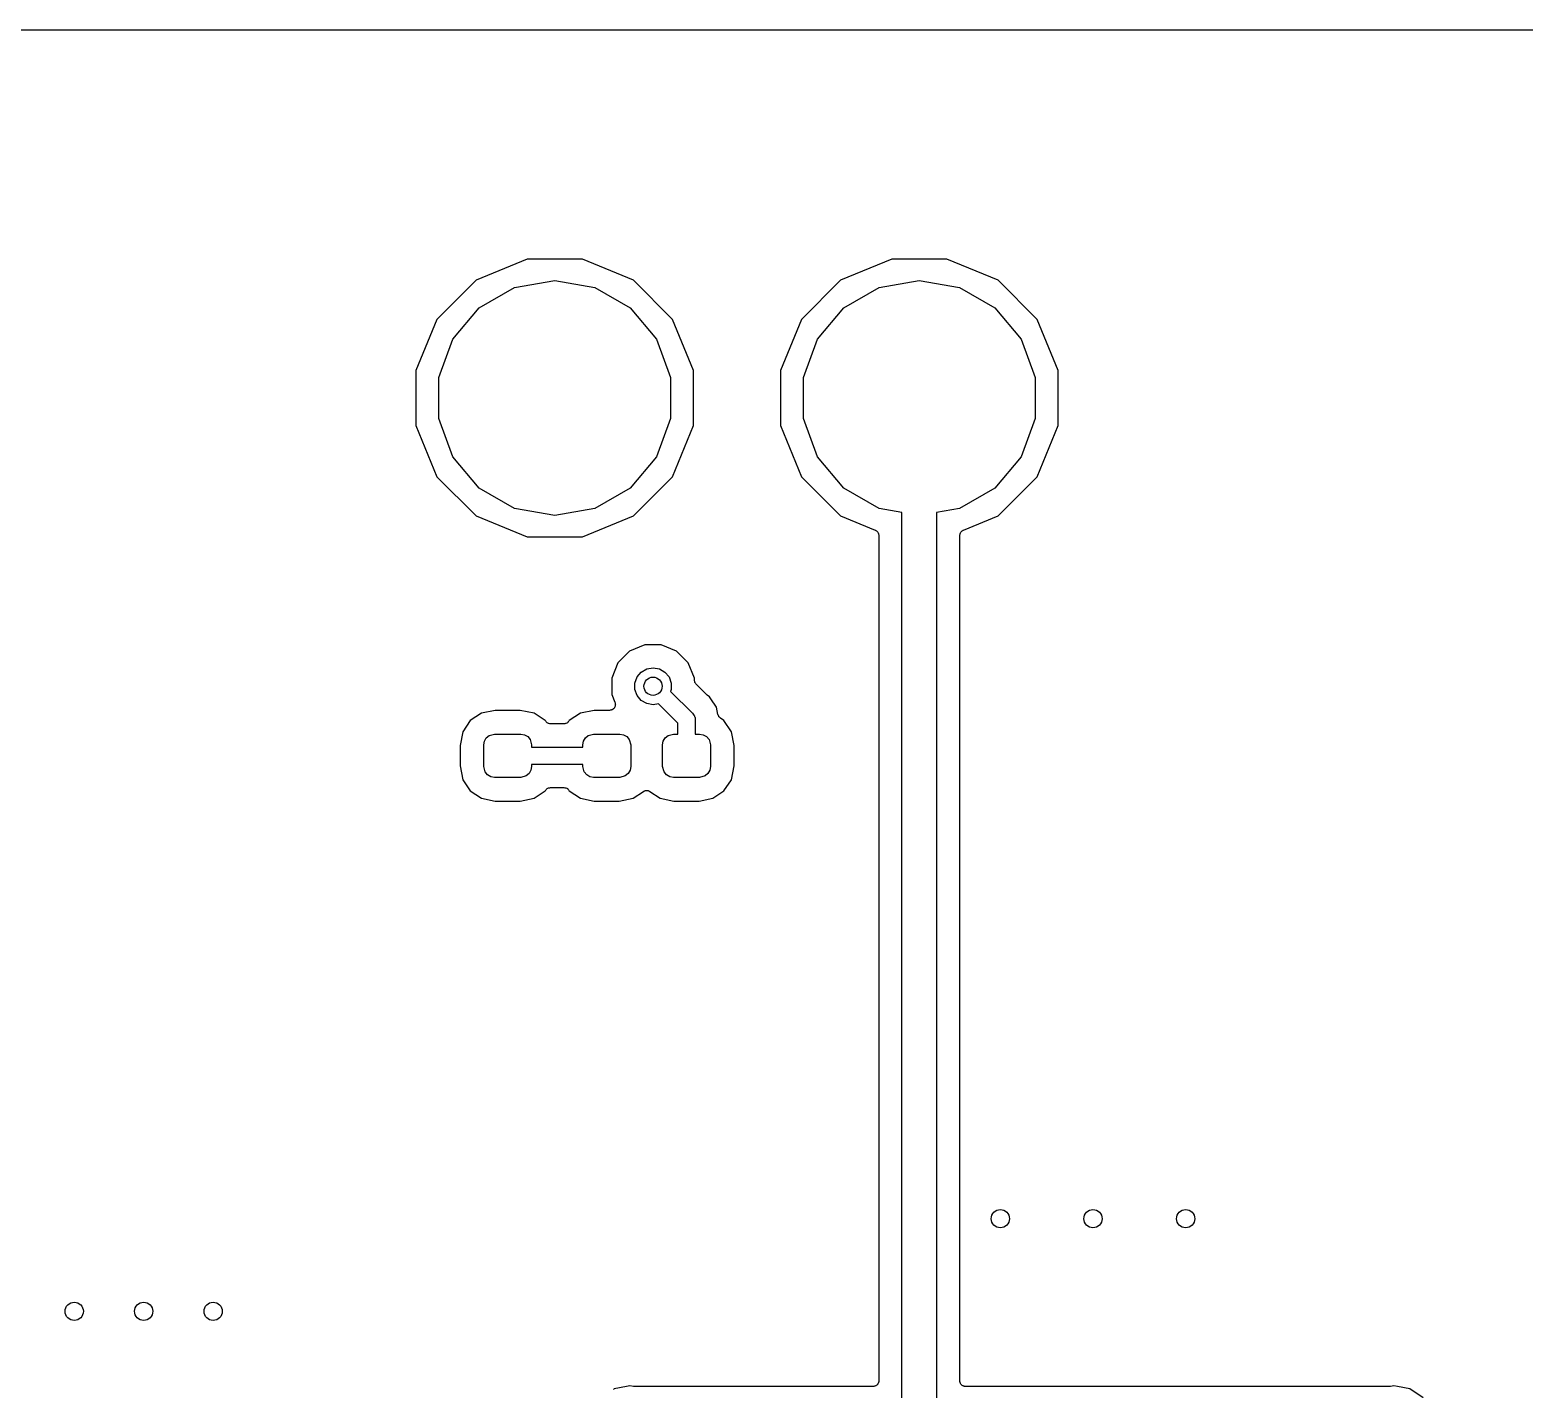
# Model space of a CAD drawing. Extents: x 40 to 163, y -163 to -37.
# Drawn here: x 82.34 to 115.12, y -67.24 to -37.41 of the extents above; entities that cross this region are included whole.
import ezdxf

# ---------------------------------------------------------------- set-up
doc = ezdxf.new("R2010")
doc.units = 0
doc.header["$MEASUREMENT"] = 0
doc.layers.add('BLACK', color=7, linetype='CONTINUOUS')

msp = doc.modelspace()

# ---------------------------------------------------------------- linework, layer by layer
at = {"layer": 'BLACK', "linetype": 'CONTINUOUS'}
for p, q in [((41.4283, -37.413), (161.747, -37.413)), ((93.2477, -42.4434), (92.1274, -42.9074)), ((94.4603, -42.4434), (93.2477, -42.4434)), ((95.5806, -42.9074), (94.4603, -42.4434)), ((101.247, -42.4434), (100.126, -42.9074)), ((102.459, -42.4434), (101.247, -42.4434)), ((103.58, -42.9074), (102.459, -42.4434)), ((92.1274, -42.9074), (91.27, -43.7648)), ((92.9719, -43.0678), (93.854, -42.9122)), ((93.854, -42.9122), (94.7361, -43.0678)), ((96.438, -43.7648), (95.5806, -42.9074)), ((100.126, -42.9074), (99.269, -43.7648)), ((100.971, -43.0678), (101.853, -42.9122)), ((101.853, -42.9122), (102.735, -43.0678)), ((104.437, -43.7648), (103.58, -42.9074)), ((92.1961, -43.5156), (92.9719, -43.0678)), ((94.7361, -43.0678), (95.5119, -43.5156)), ((100.195, -43.5156), (100.971, -43.0678)), ((102.735, -43.0678), (103.511, -43.5156)), ((91.6204, -44.2018), (92.1961, -43.5156)), ((95.5119, -43.5156), (96.0876, -44.2018)), ((99.6194, -44.2018), (100.195, -43.5156)), ((103.511, -43.5156), (104.087, -44.2018)), ((91.27, -43.7648), (90.806, -44.8851)), ((96.902, -44.8851), (96.438, -43.7648)), ((99.269, -43.7648), (98.805, -44.8851)), ((104.901, -44.8851), (104.437, -43.7648)), ((91.314, -45.0435), (91.6204, -44.2018)), ((96.0876, -44.2018), (96.394, -45.0435)), ((99.313, -45.0435), (99.6194, -44.2018)), ((104.087, -44.2018), (104.393, -45.0435)), ((90.806, -44.8851), (90.806, -46.0977)), ((96.902, -46.0977), (96.902, -44.8851)), ((98.805, -44.8851), (98.805, -46.0977)), ((104.901, -46.0977), (104.901, -44.8851)), ((91.314, -45.9393), (91.314, -45.0435)), ((96.394, -45.0435), (96.394, -45.9393)), ((99.313, -45.9393), (99.313, -45.0435)), ((104.393, -45.0435), (104.393, -45.9393)), ((90.806, -46.0977), (91.27, -47.218)), ((91.6204, -46.781), (91.314, -45.9393)), ((96.394, -45.9393), (96.0876, -46.781)), ((96.438, -47.218), (96.902, -46.0977)), ((98.805, -46.0977), (99.269, -47.218)), ((99.6194, -46.781), (99.313, -45.9393)), ((104.393, -45.9393), (104.087, -46.781)), ((104.437, -47.218), (104.901, -46.0977)), ((92.1961, -47.4672), (91.6204, -46.781)), ((96.0876, -46.781), (95.5119, -47.4672)), ((100.195, -47.4672), (99.6194, -46.781)), ((104.087, -46.781), (103.511, -47.4672)), ((91.27, -47.218), (92.1274, -48.0754)), ((92.9719, -47.915), (92.1961, -47.4672)), ((95.5119, -47.4672), (94.7361, -47.915)), ((95.5806, -48.0754), (96.438, -47.218)), ((99.269, -47.218), (100.126, -48.0754)), ((100.971, -47.915), (100.195, -47.4672)), ((103.511, -47.4672), (102.735, -47.915)), ((103.58, -48.0754), (104.437, -47.218)), ((92.1274, -48.0754), (93.2477, -48.5394)), ((93.854, -48.0706), (92.9719, -47.915)), ((94.7361, -47.915), (93.854, -48.0706)), ((94.4603, -48.5394), (95.5806, -48.0754)), ((100.126, -48.0754), (100.886, -48.3898)), ((101.472, -48.0034), (100.971, -47.915)), ((101.472, -63.4667), (101.472, -48.0034)), ((102.735, -47.915), (102.234, -48.0034)), ((102.234, -48.0034), (102.234, -67.691)), ((102.82, -48.3898), (103.58, -48.0754)), ((100.886, -48.3898), (100.893, -48.3943)), ((100.893, -48.3943), (100.9, -48.3972)), ((100.9, -48.3972), (100.911, -48.4061)), ((100.911, -48.4061), (100.923, -48.4135)), ((100.923, -48.4135), (100.928, -48.4201)), ((100.928, -48.4201), (100.934, -48.4255)), ((100.934, -48.4255), (100.941, -48.4375)), ((100.941, -48.4375), (100.95, -48.4485)), ((100.95, -48.4485), (100.952, -48.4565)), ((100.952, -48.4565), (100.956, -48.4637)), ((100.956, -48.4637), (100.959, -48.4774)), ((100.959, -48.4774), (100.963, -48.4906)), ((100.963, -48.4906), (100.963, -48.4989)), ((100.963, -48.4989), (100.964, -48.5072)), ((100.964, -48.5072), (100.964, -63.3999)), ((102.742, -48.5072), (102.743, -48.4989)), ((102.742, -67.056), (102.742, -48.5072)), ((102.743, -48.4906), (102.747, -48.4774)), ((102.743, -48.4989), (102.743, -48.4906)), ((102.747, -48.4774), (102.75, -48.4637)), ((102.75, -48.4637), (102.754, -48.4565)), ((102.754, -48.4565), (102.756, -48.4485)), ((102.756, -48.4485), (102.765, -48.4375)), ((102.765, -48.4375), (102.772, -48.4255)), ((102.772, -48.4255), (102.778, -48.4201)), ((102.778, -48.4201), (102.783, -48.4135)), ((102.783, -48.4135), (102.795, -48.4061)), ((102.795, -48.4061), (102.805, -48.3972)), ((102.805, -48.3972), (102.813, -48.3943)), ((102.813, -48.3943), (102.82, -48.3898)), ((93.2477, -48.5394), (94.4603, -48.5394)), ((95.4977, -51.0462), (95.2422, -51.3017)), ((95.8314, -50.908), (95.4977, -51.0462)), ((96.1926, -50.908), (95.8314, -50.908)), ((96.5263, -51.0462), (96.1926, -50.908)), ((96.7818, -51.3017), (96.5263, -51.0462)), ((95.2422, -51.3017), (95.104, -51.6354)), ((95.7509, -51.5049), (95.8731, -51.4343)), ((95.8731, -51.4343), (96.012, -51.4098)), ((96.012, -51.4098), (96.1509, -51.4343)), ((96.1509, -51.4343), (96.2731, -51.5049)), ((96.92, -51.6354), (96.7818, -51.3017)), ((95.104, -51.6354), (95.104, -51.9966)), ((95.612, -51.7455), (95.6602, -51.6129)), ((95.612, -51.8865), (95.612, -51.7455)), ((95.6602, -51.6129), (95.7509, -51.5049)), ((96.2731, -51.5049), (96.3638, -51.6129)), ((96.3638, -51.6129), (96.412, -51.7455)), ((96.412, -51.7455), (96.412, -51.8865)), ((96.92, -51.6836), (96.92, -51.6354)), ((96.921, -51.6891), (96.92, -51.6836)), ((96.9205, -51.6946), (96.921, -51.6891)), ((96.9248, -51.7107), (96.9205, -51.6946)), ((96.9277, -51.727), (96.9248, -51.7107)), ((96.9305, -51.7318), (96.9277, -51.727)), ((96.9319, -51.7372), (96.9305, -51.7318)), ((96.9414, -51.7508), (96.9319, -51.7372)), ((96.9497, -51.7652), (96.9414, -51.7508)), ((96.954, -51.7688), (96.9497, -51.7652)), ((96.9572, -51.7734), (96.954, -51.7688)), ((97.1824, -51.9986), (96.9572, -51.7734)), ((95.104, -51.9966), (95.1754, -52.169)), ((95.6602, -52.0191), (95.612, -51.8865)), ((95.7509, -52.1271), (95.6602, -52.0191)), ((96.412, -51.8865), (96.396, -51.9306)), ((96.396, -51.9306), (96.8748, -52.4094)), ((97.1926, -52.0058), (97.1824, -51.9986)), ((97.2017, -52.0144), (97.1926, -52.0058)), ((97.2496, -52.0464), (97.2017, -52.0144)), ((97.2816, -52.0943), (97.2496, -52.0464)), ((97.404, -52.2775), (97.2816, -52.0943)), ((97.2816, -52.0943), (97.2816, -52.0943)), ((92.2464, -52.4046), (92.0013, -52.5683)), ((92.548, -52.3446), (92.2464, -52.4046)), ((93.098, -52.3446), (92.548, -52.3446)), ((93.3996, -52.4046), (93.098, -52.3446)), ((93.6447, -52.5683), (93.3996, -52.4046)), ((94.4194, -52.4046), (94.1743, -52.5683)), ((94.721, -52.3446), (94.4194, -52.4046)), ((95.0581, -52.3446), (94.721, -52.3446)), ((95.0717, -52.3422), (95.0581, -52.3446)), ((95.0855, -52.3415), (95.0717, -52.3422)), ((95.0933, -52.3384), (95.0855, -52.3415)), ((95.1015, -52.3369), (95.0933, -52.3384)), ((95.1135, -52.33), (95.1015, -52.3369)), ((95.1263, -52.3247), (95.1135, -52.33)), ((95.1325, -52.319), (95.1263, -52.3247)), ((95.1397, -52.3148), (95.1325, -52.319)), ((95.1486, -52.3042), (95.1397, -52.3148)), ((95.1588, -52.2949), (95.1486, -52.3042)), ((95.1627, -52.2875), (95.1588, -52.2949)), ((95.168, -52.2811), (95.1627, -52.2875)), ((95.1728, -52.268), (95.168, -52.2811)), ((95.1792, -52.2557), (95.1728, -52.268)), ((95.1754, -52.169), (95.1784, -52.1825)), ((95.1784, -52.1825), (95.1831, -52.1955)), ((95.1803, -52.2475), (95.1792, -52.2557)), ((95.1831, -52.2396), (95.1803, -52.2475)), ((95.1831, -52.1955), (95.1831, -52.2039)), ((95.1831, -52.2039), (95.1849, -52.212)), ((95.1849, -52.212), (95.1831, -52.2258)), ((95.1831, -52.2258), (95.1831, -52.2396)), ((95.8731, -52.1977), (95.7509, -52.1271)), ((96.012, -52.2222), (95.8731, -52.1977)), ((96.1283, -52.2017), (96.012, -52.2222)), ((96.5555, -52.6289), (96.1283, -52.2017)), ((96.8748, -52.4094), (96.8942, -52.4257)), ((96.8942, -52.4257), (96.9068, -52.4476)), ((96.9068, -52.4476), (96.9213, -52.4682)), ((97.4353, -52.4351), (97.404, -52.2775)), ((97.4374, -52.4404), (97.4353, -52.4351)), ((97.438, -52.4459), (97.4374, -52.4404)), ((97.4453, -52.4608), (97.438, -52.4459)), ((92.0013, -52.5683), (91.8376, -52.8134)), ((93.6559, -52.5851), (93.6447, -52.5683)), ((93.6683, -52.598), (93.6559, -52.5851)), ((93.6798, -52.6118), (93.6683, -52.598)), ((93.6835, -52.6139), (93.6798, -52.6118)), ((93.6864, -52.6169), (93.6835, -52.6139)), ((93.7025, -52.6249), (93.6864, -52.6169)), ((93.718, -52.6338), (93.7025, -52.6249)), ((93.7222, -52.6346), (93.718, -52.6338)), ((93.7259, -52.6364), (93.7222, -52.6346)), ((93.7438, -52.6384), (93.7259, -52.6364)), ((93.7615, -52.6415), (93.7438, -52.6384)), ((94.0575, -52.6415), (93.7615, -52.6415)), ((94.0752, -52.6384), (94.0575, -52.6415)), ((94.0931, -52.6364), (94.0752, -52.6384)), ((94.0968, -52.6346), (94.0931, -52.6364)), ((94.101, -52.6338), (94.0968, -52.6346)), ((94.1165, -52.6249), (94.101, -52.6338)), ((94.1326, -52.6169), (94.1165, -52.6249)), ((94.1355, -52.6139), (94.1326, -52.6169)), ((94.1392, -52.6118), (94.1355, -52.6139)), ((94.1507, -52.598), (94.1392, -52.6118)), ((94.1631, -52.5851), (94.1507, -52.598)), ((94.1743, -52.5683), (94.1631, -52.5851)), ((96.5555, -52.865), (96.5555, -52.6289)), ((96.9213, -52.4682), (96.9235, -52.4765)), ((96.9235, -52.4765), (96.9278, -52.4838)), ((96.9278, -52.4838), (96.9322, -52.5087)), ((96.9322, -52.5087), (96.9387, -52.5331)), ((96.9387, -52.5331), (96.9365, -52.5583)), ((96.9365, -52.5583), (96.9365, -52.865)), ((97.4513, -52.4763), (97.4453, -52.4608)), ((97.455, -52.4805), (97.4513, -52.4763)), ((97.4575, -52.4855), (97.455, -52.4805)), ((97.4695, -52.4969), (97.4575, -52.4855)), ((97.4804, -52.5094), (97.4695, -52.4969)), ((97.4853, -52.5121), (97.4804, -52.5094)), ((97.4893, -52.516), (97.4853, -52.5121)), ((97.5677, -52.5683), (97.4893, -52.516)), ((97.7314, -52.8134), (97.5677, -52.5683)), ((91.8376, -52.8134), (91.7776, -53.115)), ((92.298, -53.1025), (92.3123, -53.0213)), ((92.298, -53.5775), (92.298, -53.1025)), ((92.3123, -53.0213), (92.3536, -52.9498)), ((92.3536, -52.9498), (92.4167, -52.8968)), ((92.4167, -52.8968), (92.5355, -52.865)), ((92.5355, -52.865), (93.1105, -52.865)), ((93.1105, -52.865), (93.1917, -52.8793)), ((93.1917, -52.8793), (93.2632, -52.9206)), ((93.2632, -52.9206), (93.3162, -52.9838)), ((93.3162, -52.9838), (93.348, -53.1025)), ((93.348, -53.1025), (93.348, -53.1495)), ((94.471, -53.1025), (94.4853, -53.0213)), ((94.471, -53.1495), (94.471, -53.1025)), ((94.4853, -53.0213), (94.5266, -52.9498)), ((94.5266, -52.9498), (94.5897, -52.8968)), ((94.5897, -52.8968), (94.7085, -52.865)), ((94.7085, -52.865), (95.2835, -52.865)), ((95.2835, -52.865), (95.3647, -52.8793)), ((95.3647, -52.8793), (95.4362, -52.9206)), ((95.4362, -52.9206), (95.4892, -52.9838)), ((95.4892, -52.9838), (95.521, -53.1025)), ((95.521, -53.1025), (95.521, -53.5775)), ((96.221, -53.1025), (96.2353, -53.0213)), ((96.221, -53.5775), (96.221, -53.1025)), ((96.2353, -53.0213), (96.2766, -52.9498)), ((96.2766, -52.9498), (96.3397, -52.8968)), ((96.3397, -52.8968), (96.4585, -52.865)), ((96.4585, -52.865), (96.5555, -52.865)), ((96.9365, -52.865), (97.0335, -52.865)), ((97.0335, -52.865), (97.1147, -52.8793)), ((97.1147, -52.8793), (97.1862, -52.9206)), ((97.1862, -52.9206), (97.2392, -52.9838)), ((97.2392, -52.9838), (97.271, -53.1025)), ((97.271, -53.1025), (97.271, -53.5775)), ((97.7914, -53.115), (97.7314, -52.8134)), ((91.7776, -53.115), (91.7776, -53.565)), ((93.348, -53.1495), (94.471, -53.1495)), ((97.7914, -53.565), (97.7914, -53.115)), ((91.7776, -53.565), (91.8376, -53.8666)), ((92.3298, -53.6962), (92.298, -53.5775)), ((92.3828, -53.7594), (92.3298, -53.6962)), ((92.4543, -53.8007), (92.3828, -53.7594)), ((93.2924, -53.7302), (93.2292, -53.7832)), ((93.3337, -53.6587), (93.2924, -53.7302)), ((93.348, -53.5775), (93.3337, -53.6587)), ((94.471, -53.5305), (93.348, -53.5305)), ((93.348, -53.5305), (93.348, -53.5775)), ((94.471, -53.5775), (94.471, -53.5305)), ((94.5028, -53.6962), (94.471, -53.5775)), ((94.5558, -53.7594), (94.5028, -53.6962)), ((94.6273, -53.8007), (94.5558, -53.7594)), ((95.4654, -53.7302), (95.4022, -53.7832)), ((95.5067, -53.6587), (95.4654, -53.7302)), ((95.521, -53.5775), (95.5067, -53.6587)), ((96.2528, -53.6962), (96.221, -53.5775)), ((96.3058, -53.7594), (96.2528, -53.6962)), ((96.3773, -53.8007), (96.3058, -53.7594)), ((97.2154, -53.7302), (97.1522, -53.7832)), ((97.2567, -53.6587), (97.2154, -53.7302)), ((97.271, -53.5775), (97.2567, -53.6587)), ((97.7314, -53.8666), (97.7914, -53.565)), ((91.8376, -53.8666), (92.0013, -54.1117)), ((92.5355, -53.815), (92.4543, -53.8007)), ((93.1105, -53.815), (92.5355, -53.815)), ((93.2292, -53.7832), (93.1105, -53.815)), ((93.6559, -54.0949), (93.6683, -54.082)), ((93.6683, -54.082), (93.6798, -54.0682)), ((93.6798, -54.0682), (93.6835, -54.0661)), ((93.6835, -54.0661), (93.6864, -54.0631)), ((93.6864, -54.0631), (93.7025, -54.0551)), ((93.7025, -54.0551), (93.718, -54.0462)), ((93.718, -54.0462), (93.7222, -54.0454)), ((93.7222, -54.0454), (93.7259, -54.0436)), ((93.7259, -54.0436), (93.7438, -54.0416)), ((93.7438, -54.0416), (93.7615, -54.0385)), ((93.7615, -54.0385), (94.0575, -54.0385)), ((94.0575, -54.0385), (94.0752, -54.0416)), ((94.0752, -54.0416), (94.0931, -54.0436)), ((94.0931, -54.0436), (94.0968, -54.0454)), ((94.0968, -54.0454), (94.101, -54.0462)), ((94.101, -54.0462), (94.1165, -54.0551)), ((94.1165, -54.0551), (94.1326, -54.0631)), ((94.1326, -54.0631), (94.1355, -54.0661)), ((94.1355, -54.0661), (94.1392, -54.0682)), ((94.1392, -54.0682), (94.1507, -54.082)), ((94.1507, -54.082), (94.1631, -54.0949)), ((94.7085, -53.815), (94.6273, -53.8007)), ((95.2835, -53.815), (94.7085, -53.815)), ((95.4022, -53.7832), (95.2835, -53.815)), ((96.4585, -53.815), (96.3773, -53.8007)), ((97.0335, -53.815), (96.4585, -53.815)), ((97.1522, -53.7832), (97.0335, -53.815)), ((97.5677, -54.1117), (97.7314, -53.8666)), ((92.0013, -54.1117), (92.2464, -54.2754)), ((92.2464, -54.2754), (92.548, -54.3354)), ((92.548, -54.3354), (93.098, -54.3354)), ((93.098, -54.3354), (93.3996, -54.2754)), ((93.3996, -54.2754), (93.6447, -54.1117)), ((93.6447, -54.1117), (93.6559, -54.0949)), ((94.1631, -54.0949), (94.1743, -54.1117)), ((94.1743, -54.1117), (94.4194, -54.2754)), ((94.4194, -54.2754), (94.721, -54.3354)), ((94.721, -54.3354), (95.271, -54.3354)), ((95.271, -54.3354), (95.5726, -54.2754)), ((95.5726, -54.2754), (95.8004, -54.1232)), ((95.8004, -54.1232), (95.8081, -54.1198)), ((95.8081, -54.1198), (95.8148, -54.1149)), ((95.8148, -54.1149), (95.8281, -54.111)), ((95.8281, -54.111), (95.8408, -54.1054)), ((95.8408, -54.1054), (95.8492, -54.1049)), ((95.8492, -54.1049), (95.8572, -54.1026)), ((95.8572, -54.1026), (95.871, -54.1035)), ((95.871, -54.1035), (95.8848, -54.1026)), ((95.8848, -54.1026), (95.8928, -54.1049)), ((95.8928, -54.1049), (95.9012, -54.1054)), ((95.9012, -54.1054), (95.9139, -54.111)), ((95.9139, -54.111), (95.9272, -54.1149)), ((95.9272, -54.1149), (95.9339, -54.1198)), ((95.9339, -54.1198), (95.9416, -54.1232)), ((95.9416, -54.1232), (96.1694, -54.2754)), ((96.1694, -54.2754), (96.471, -54.3354)), ((96.471, -54.3354), (97.021, -54.3354)), ((97.021, -54.3354), (97.3226, -54.2754)), ((97.3226, -54.2754), (97.5677, -54.1117)), ((100.964, -63.3999), (100.964, -63.3999)), ((100.964, -63.3999), (100.964, -67.056)), ((101.472, -67.691), (101.472, -63.4667)), ((101.472, -63.4667), (101.472, -63.4667)), ((95.4287, -67.1806), (95.1571, -67.2346)), ((95.504, -67.1656), (95.4287, -67.1806)), ((95.4287, -67.1806), (95.4287, -67.1806)), ((95.5793, -67.1806), (95.504, -67.1656)), ((95.5918, -67.1808), (95.5793, -67.1806)), ((95.6041, -67.183), (95.5918, -67.1808)), ((100.837, -67.183), (95.6041, -67.183)), ((100.848, -67.1811), (100.837, -67.183)), ((100.859, -67.1811), (100.848, -67.1811)), ((100.869, -67.1773), (100.859, -67.1811)), ((100.88, -67.1753), (100.869, -67.1773)), ((100.89, -67.1698), (100.88, -67.1753)), ((100.901, -67.166), (100.89, -67.1698)), ((100.909, -67.1588), (100.901, -67.166)), ((100.919, -67.1533), (100.909, -67.1588)), ((100.926, -67.1448), (100.919, -67.1533)), ((100.934, -67.1376), (100.926, -67.1448)), ((100.94, -67.128), (100.934, -67.1376)), ((100.947, -67.1195), (100.94, -67.128)), ((100.951, -67.1091), (100.947, -67.1195)), ((100.956, -67.0994), (100.951, -67.1091)), ((100.958, -67.0885), (100.956, -67.0994)), ((100.962, -67.0781), (100.958, -67.0885)), ((100.964, -67.056), (100.962, -67.0669)), ((100.962, -67.0669), (100.962, -67.0781)), ((102.744, -67.0669), (102.742, -67.056)), ((102.744, -67.0781), (102.744, -67.0669)), ((102.748, -67.0885), (102.744, -67.0781)), ((102.75, -67.0994), (102.748, -67.0885)), ((102.755, -67.1091), (102.75, -67.0994)), ((102.759, -67.1195), (102.755, -67.1091)), ((102.766, -67.128), (102.759, -67.1195)), ((102.772, -67.1376), (102.766, -67.128)), ((102.78, -67.1448), (102.772, -67.1376)), ((102.787, -67.1533), (102.78, -67.1448)), ((102.797, -67.1588), (102.787, -67.1533)), ((102.805, -67.166), (102.797, -67.1588)), ((102.816, -67.1698), (102.805, -67.166)), ((102.826, -67.1753), (102.816, -67.1698)), ((102.837, -67.1773), (102.826, -67.1753)), ((102.847, -67.1811), (102.837, -67.1773)), ((102.858, -67.1811), (102.847, -67.1811)), ((102.869, -67.183), (102.858, -67.1811)), ((112.168, -67.183), (102.869, -67.183)), ((112.18, -67.1808), (112.168, -67.183)), ((112.193, -67.1806), (112.18, -67.1808)), ((112.268, -67.1656), (112.193, -67.1806)), ((112.343, -67.1806), (112.268, -67.1656)), ((112.615, -67.2346), (112.343, -67.1806)), ((112.343, -67.1806), (112.343, -67.1806)), ((95.1571, -67.2346), (95.1421, -67.2446)), ((112.909, -67.4311), (112.615, -67.2346))]:
    msp.add_line(p, q, dxfattribs=at)
at = {"layer": 'BLACK'}
for centre in [(96.012, -51.816), (103.632, -63.5), (105.664, -63.5), (107.696, -63.5), (83.312, -65.532), (84.836, -65.532), (86.36, -65.532)]:
    msp.add_circle(centre, 0.2, dxfattribs=at)

doc.saveas('drawing.dxf')
